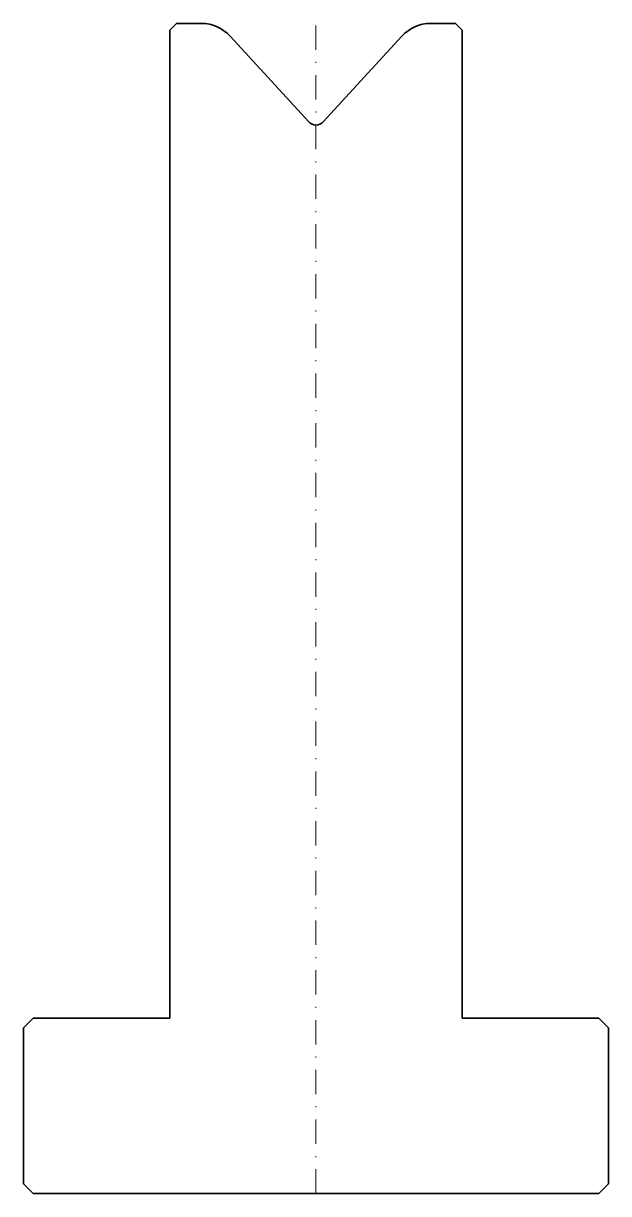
# Model space of a CAD drawing. Header units: millimetres. Extents: x -30 to 30, y -120 to 0.
import ezdxf

# ---------------------------------------------------------------- set-up
doc = ezdxf.new("R2010")
doc.units = ezdxf.units.MM
doc.header["$LTSCALE"] = 5
doc.linetypes.add('AUSGEZOGEN', pattern=[0])
doc.linetypes.add('DASHDOT', pattern=[1, 0.5, -0.25, 0, -0.25])
doc.layers.add('2', color=7, linetype='Continuous')

msp = doc.modelspace()

# ---------------------------------------------------------------- linework, layer by layer
at = {"layer": '2', "color": 7, "linetype": 'AUSGEZOGEN', "lineweight": 35}
for p, q in [((-14.3, 0), (-15, -0.7)), ((-11.76, 0), (-14.3, 0)), ((14.3, 0), (11.76, 0)), ((15, -0.7), (14.3, 0)), ((-15, -0.7), (-15, -102)), ((15, -102), (15, -0.7)), ((-0.74, -10.11), (-8.81, -1.3)), ((8.81, -1.3), (0.74, -10.11)), ((-29, -102), (-30, -103)), ((-15, -102), (-29, -102)), ((29, -102), (15, -102)), ((30, -103), (29, -102)), ((-30, -103), (-30, -119)), ((30, -119), (30, -103)), ((-30, -119), (-29, -120)), ((-29, -120), (29, -120)), ((29, -120), (30, -119))]:
    msp.add_line(p, q, dxfattribs=at)
at = {"layer": '2', "color": 7, "linetype": 'DASHDOT', "lineweight": 18}
msp.add_line((0, -120), (0, 0), dxfattribs=at)
at = {"layer": '2', "color": 7, "linetype": 'AUSGEZOGEN', "lineweight": 35}
for centre, radius, start, end in [((-11.76, -4), 4, 42.5, 90), ((11.76, -4), 4, 90, 137.5), ((0, -9.43), 1, 222.5, 317.5)]:
    msp.add_arc(centre, radius, start, end, dxfattribs=at)

doc.saveas('drawing.dxf')
